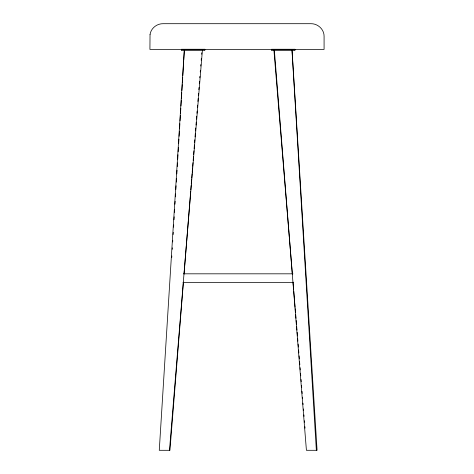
<?xml version="1.0" encoding="UTF-8"?>
<svg xmlns="http://www.w3.org/2000/svg" width="474" height="474" viewBox="0 0 474 474"><rect width="100%" height="100%" fill="white"/><g stroke="black" fill="none" stroke-linecap="round" stroke-linejoin="round"><path stroke-width="0.71" d="M171.736 257.453L171.825 255.972M172.228 249.324L172.317 247.849M172.678 241.936L172.767 240.46M173.129 234.547L173.265 232.331M173.579 227.159L173.715 224.943M174.029 219.77L174.207 216.814M174.479 212.382L174.657 209.425M174.971 204.253L175.155 201.296M175.421 196.864L175.605 193.907M175.872 189.476L176.097 185.778M176.322 182.087L176.547 178.39M176.82 173.958L177.045 170.267M177.27 166.57L177.495 162.878M177.72 159.181L177.987 154.749M178.171 151.793L178.437 147.361M178.662 143.663L178.935 139.232M179.113 136.275L179.427 131.102M179.563 128.887L179.877 123.714M180.061 120.757L180.375 115.585M180.511 113.369L180.825 108.196M180.955 105.98L181.317 100.073M181.406 98.592L181.767 92.685M181.903 90.463L182.265 84.556M182.354 83.074L182.715 77.167M182.804 75.686L183.657 61.65M183.746 60.174L184.333 50.564M184.268 50.564L159.27 450.3L169.929 450.3L183.408 282.149M184.054 274.031L190.678 191.431M190.797 189.956L191.152 185.53M191.271 184.054L191.62 179.634M191.739 178.159L192.094 173.733M192.213 172.258L192.568 167.832M192.687 166.356L192.983 162.671M193.161 160.455L193.457 156.77M193.635 154.554L193.931 150.868M194.109 148.658L194.399 144.967M194.577 142.757L194.814 139.806M195.051 136.856L195.347 133.17M195.525 130.954L195.762 128.004M195.999 125.053L196.236 122.108M196.473 119.158L196.71 116.207M196.941 113.256L197.119 111.04M197.415 107.355L197.593 105.145M197.889 101.454L198.126 98.503M198.363 95.552L198.541 93.342M198.837 89.657L199.015 87.441M199.311 83.756L199.483 81.54M199.779 77.855L199.898 76.379M200.253 71.953L200.372 70.478M200.727 66.052L200.846 64.577M201.201 60.157L201.32 58.681M201.675 54.255L201.794 52.78M169.473 450.3L202.38 50.564M183.663 273.818L292.944 273.818M182.964 282.504L293.459 282.504M273.96 50.564L292.357 274.031M293.027 282.149L293.631 289.519M293.756 290.995L294.603 301.322M294.727 302.797L295.089 307.223M295.213 308.698L295.515 312.384M295.699 314.6L296.001 318.285M296.185 320.495L296.487 324.186M296.671 326.396L296.973 330.088M297.157 332.298L297.459 335.983M297.642 338.199L297.885 341.15M298.128 344.1L298.371 347.045M298.614 349.996L298.857 352.946M299.1 355.897L299.343 358.848M299.586 361.798L299.829 364.749M300.072 367.7L300.249 369.91M300.557 373.601L300.735 375.811M301.043 379.496L301.221 381.712M301.529 385.398L301.707 387.614M302.009 391.299L302.193 393.509M302.495 397.2L302.619 398.675M302.981 403.101L303.105 404.577M303.467 408.997L303.591 410.472M303.952 414.898L304.077 416.373M304.438 420.799L304.563 422.275M304.924 426.701L305.049 428.176M274.375 50.564L306.417 450.3L317.076 450.3L292.073 50.564M292.008 50.564L316.354 450.3M150.033 34.608L149.92 49.397L324.08 49.397L324.08 36.249C324.186 29.323 317.752 23.534 310.956 23.7L163.044 23.7C156.829 23.593 150.827 28.345 150.033 34.608M204.815 49.266L181.412 49.266L181.412 50.564L204.815 50.564L204.815 49.266M294.935 49.266L271.525 49.266L271.525 50.564L294.935 50.564L294.935 49.266"/></g></svg>
